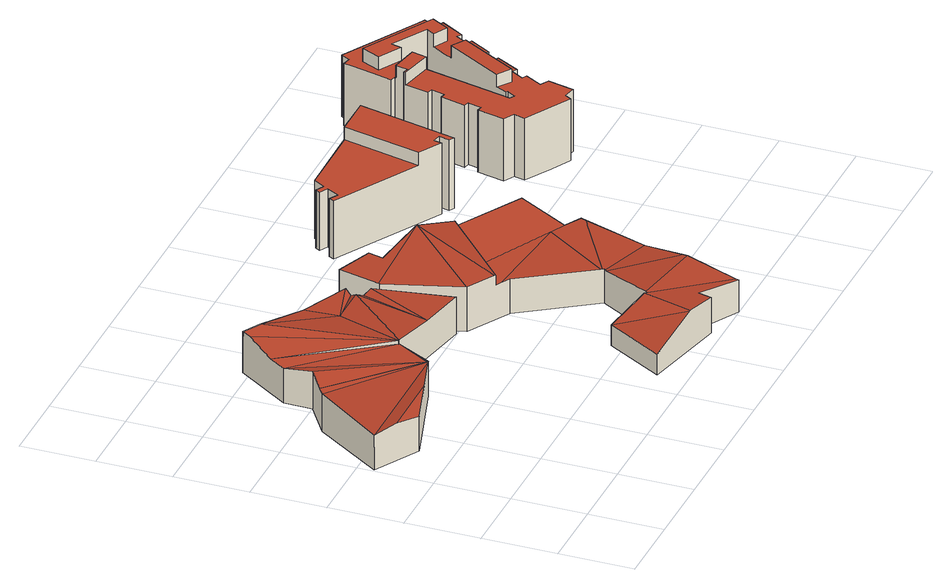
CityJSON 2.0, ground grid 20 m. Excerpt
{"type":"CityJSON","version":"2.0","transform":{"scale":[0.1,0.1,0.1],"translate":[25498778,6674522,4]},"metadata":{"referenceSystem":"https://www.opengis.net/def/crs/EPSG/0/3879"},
"CityObjects":{
"building1":{"type":"Building","attributes":{"BuildingHeightNN":"16.0","GroundLevel":"4.0","HighestRoof":"15.6","LowestRoof":"13.7","Rakennuksen_tila":"suunnitelma","RoofNames":"flat;gabled;shed;shed;gabled;shed","SUUNNITELMA_ALUE":"SÃ¶rnÃ¤istenniemi","roofType":"1000;3500;2100;2100;3500;2100","measuredHeight":11.5},"address":[{"country":"Finland","locality":"Helsinki"}],"geometry":[{"type":"Solid","lod":"2","boundaries":[[[[0,1,2]],[[3,4,5,6,7]],[[8,9,10]],[[11,12,13]],[[14,12,15]],[[12,16,13]],[[1,13,16,17]],[[16,18,17]],[[17,19,4]],[[18,19,17]],[[19,20,4]],[[5,21,6]],[[5,4,22,21]],[[4,20,23,22]],[[15,12,11]],[[13,1,0]],[[23,20,24,25]],[[2,26,27,28]],[[27,17,4]],[[29,30,31]],[[32,30,29]],[[32,33,30]],[[34,10,33]],[[35,10,34]],[[35,8,10]],[[33,36,30]],[[33,10,15,36]],[[1,17,27]],[[10,9,15]],[[37,31,30,36,38]],[[38,36,28,27,4,3]],[[39,35,34,33,40]],[[41,42,9,8,35,39]],[[15,11,13,0,2]],[[43,16,12,14,42,41]],[[44,18,16,43]],[[24,20,19,18,44]],[[7,6,21,22,23,25]],[[9,42,14,15]],[[3,7,25,24,44,43,41,39,40,45,37,38]],[[33,32,29,45,40]],[[29,31,37,45]],[[36,15,2,28]],[[1,26,2]],[[1,27,26]]]],"semantics":{"surfaces":[{"type":"RoofSurface","Area":"0.0","RoofOrientation":"0.5","RoofPitch":"4.7","ZMax":"10.5","ZMaxASL":"14.6","ZMin":"9.6","ZMinASL":"13.7"},{"type":"WallSurface"},{"type":"RoofSurface","Area":"51.7","RoofOrientation":"85.1","RoofPitch":"84.3","ZMax":"11.5","ZMaxASL":"15.6","ZMin":"10.4","ZMinASL":"14.5"},{"type":"RoofSurface","Area":"0.2","RoofOrientation":"19.4","RoofPitch":"87.4","ZMax":"10.5","ZMaxASL":"14.6","ZMin":"9.6","ZMinASL":"13.7"},{"type":"RoofSurface","Area":"132.0","RoofOrientation":"251.7","RoofPitch":"74.9","ZMax":"11.5","ZMaxASL":"15.6","ZMin":"9.6","ZMinASL":"13.7"},{"type":"RoofSurface","Area":"81.3","RoofOrientation":"304.5","RoofPitch":"88.2","ZMax":"10.5","ZMaxASL":"14.6","ZMin":"9.6","ZMinASL":"13.7"},{"type":"RoofSurface","Area":"132.3","RoofOrientation":"243.6","RoofPitch":"83.2","ZMax":"10.5","ZMaxASL":"14.6","ZMin":"9.6","ZMinASL":"13.7"},{"type":"RoofSurface","Area":"62.4","RoofOrientation":"63.6","RoofPitch":"75.6","ZMax":"10.5","ZMaxASL":"14.6","ZMin":"9.6","ZMinASL":"13.7"},{"type":"RoofSurface","Area":"3.0","RoofOrientation":"63.6","RoofPitch":"85.5","ZMax":"10.5","ZMaxASL":"14.6","ZMin":"9.6","ZMinASL":"13.7"},{"type":"RoofSurface","Area":"114.5","RoofOrientation":"146.3","RoofPitch":"88.2","ZMax":"10.5","ZMaxASL":"14.6","ZMin":"9.6","ZMinASL":"13.7"},{"type":"RoofSurface","Area":"38.0","RoofOrientation":"146.5","RoofPitch":"88.2","ZMax":"10.5","ZMaxASL":"14.6","ZMin":"9.6","ZMinASL":"13.7"},{"type":"RoofSurface","Area":"33.0","RoofOrientation":"179.7","RoofPitch":"75.7","ZMax":"10.5","ZMaxASL":"14.6","ZMin":"9.7","ZMinASL":"13.7"},{"type":"RoofSurface","Area":"101.0","RoofOrientation":"359.7","RoofPitch":"75.7","ZMax":"10.5","ZMaxASL":"14.6","ZMin":"9.6","ZMinASL":"13.7"},{"type":"RoofSurface","Area":"337.0","RoofOrientation":"179.7","RoofPitch":"87.2","ZMax":"10.5","ZMaxASL":"14.6","ZMin":"9.6","ZMinASL":"13.7"},{"type":"RoofSurface","Area":"0.1","RoofOrientation":"-1.0","RoofPitch":"90.0","ZMax":"9.6","ZMaxASL":"13.7","ZMin":"9.6","ZMinASL":"13.7"},{"type":"RoofSurface","Area":"0.0","RoofOrientation":"-1.0","RoofPitch":"90.0","ZMax":"9.6","ZMaxASL":"13.7","ZMin":"9.6","ZMinASL":"13.7"},{"type":"RoofSurface","Area":"121.4","RoofOrientation":"191.5","RoofPitch":"86.6","ZMax":"11.5","ZMaxASL":"15.6","ZMin":"10.4","ZMinASL":"14.5"},{"type":"RoofSurface","Area":"24.6","RoofOrientation":"286.0","RoofPitch":"64.2","ZMax":"11.5","ZMaxASL":"15.6","ZMin":"10.4","ZMinASL":"14.5"},{"type":"RoofSurface","Area":"24.6","RoofOrientation":"106.0","RoofPitch":"64.2","ZMax":"11.5","ZMaxASL":"15.6","ZMin":"10.4","ZMinASL":"14.5"},{"type":"RoofSurface","Area":"9.4","RoofOrientation":"353.8","RoofPitch":"54.9","ZMax":"11.5","ZMaxASL":"15.6","ZMin":"10.4","ZMinASL":"14.5"},{"type":"RoofSurface","Area":"9.4","RoofOrientation":"173.8","RoofPitch":"54.9","ZMax":"11.5","ZMaxASL":"15.6","ZMin":"10.4","ZMinASL":"14.5"},{"type":"RoofSurface","Area":"51.4","RoofOrientation":"265.1","RoofPitch":"84.3","ZMax":"11.5","ZMaxASL":"15.6","ZMin":"10.4","ZMinASL":"14.5"},{"type":"RoofSurface","Area":"132.4","RoofOrientation":"132.8","RoofPitch":"84.3","ZMax":"11.5","ZMaxASL":"15.6","ZMin":"10.4","ZMinASL":"14.5"},{"type":"RoofSurface","Area":"83.8","RoofOrientation":"312.9","RoofPitch":"81.0","ZMax":"11.5","ZMaxASL":"15.6","ZMin":"10.4","ZMinASL":"14.5"},{"type":"RoofSurface","Area":"1.9","RoofOrientation":"236.4","RoofPitch":"83.8","ZMax":"10.5","ZMaxASL":"14.6","ZMin":"9.6","ZMinASL":"13.7"},{"type":"RoofSurface","Area":"171.5","RoofOrientation":"81.4","RoofPitch":"83.7","ZMax":"11.5","ZMaxASL":"15.6","ZMin":"10.4","ZMinASL":"14.5"},{"type":"RoofSurface","Area":"114.8","RoofOrientation":"-1.0","RoofPitch":"90.0","ZMax":"11.5","ZMaxASL":"15.6","ZMin":"11.5","ZMinASL":"15.6"},{"type":"GroundSurface"}],"values":[[0,1,2,3,4,5,6,7,8,9,10,11,12,13,1,1,1,14,15,16,17,18,19,20,21,22,23,24,25,1,1,1,1,1,1,1,1,1,26,27,1,1,1,1,1]]}}]},
"building2":{"type":"Building","attributes":{"BREC_BuildingHeightNN":"14.46","BREC_RoofNames":"flat","CODE":"110","GroundLevel":"4.13","HighestRoof":"14.46","KG_KRAKENN":"0","Kayttotarkoitus":"Ei käyttömerkintää kartalla","Kerroksia":"0.0","Kerrosala":"0.0","LowestRoof":"14.46","REPAIRED":"no","Rakennuksen_tila":"voimassa","Rakennustunnus__RATU_":"0","TILA_KOODI":"2","roofType":"1000","measuredHeight":10.33},"address":[{"country":"Finland","locality":"Helsinki"},{"country":"Finland","locality":"Helsinki"}],"geometry":[{"type":"Solid","lod":"2","boundaries":[[[[46,47,48,49,50,51]],[[52,53,54,55,56,57,58]],[[59,60,61,62,63,64]],[[65,60,59,66,67]],[[68,69,70,55,54]],[[64,63,71,72]],[[73,58,57,74,75,76]],[[77,78,56,55,70,79]],[[49,64,72,50]],[[57,56,78,74]],[[80,81,82,83,62,61,84,85]],[[86,87,88,89]],[[82,90,91,83]],[[92,93,73,76,77,79,46,51,94,95,89,88,96,85,84,65,67]],[[70,69,97,98,47,46,79]],[[78,75,74]],[[66,99,100,101,68,54,53,92,67]],[[90,82,81,102,103]],[[81,104,105,102]],[[52,58,73,93]],[[61,60,65,84]],[[80,106,87,86,104,81]],[[50,72,71,91,90,103,94,51]],[[75,78,77,76]],[[53,52,93,92]],[[95,105,104,86,89]],[[87,106,96,88]],[[106,80,85,96]],[[91,71,63,62,83]],[[100,98,97,101]],[[101,97,69,68]],[[99,48,47,98,100]],[[99,66,59,64,49,48]],[[94,103,102,105,95]]]],"semantics":{"surfaces":[{"type":"WallSurface"},{"type":"RoofSurface","Area":"133.46","RoofOrientation":"105.22","RoofPitch":"85.11","ZMax":"10.86","ZMaxASL":"14.99","ZMin":"9.06","ZMinASL":"13.19"},{"type":"RoofSurface","Area":"408.16","RoofOrientation":"-1.0","RoofPitch":"90.0","ZMax":"10.97","ZMaxASL":"15.1","ZMin":"10.97","ZMinASL":"15.1"},{"type":"RoofSurface","Area":"144.61","RoofOrientation":"189.77","RoofPitch":"82.7","ZMax":"10.86","ZMaxASL":"14.99","ZMin":"9.06","ZMinASL":"13.19"},{"type":"RoofSurface","Area":"98.06","RoofOrientation":"206.96","RoofPitch":"80.79","ZMax":"10.97","ZMaxASL":"15.1","ZMin":"9.64","ZMinASL":"13.77"},{"type":"RoofSurface","Area":"210.18","RoofOrientation":"232.56","RoofPitch":"85.68","ZMax":"10.97","ZMaxASL":"15.1","ZMin":"9.6","ZMinASL":"13.74"},{"type":"RoofSurface","Area":"77.9","RoofOrientation":"285.22","RoofPitch":"63.0","ZMax":"10.86","ZMaxASL":"14.99","ZMin":"5.76","ZMinASL":"9.89"},{"type":"RoofSurface","Area":"163.47","RoofOrientation":"137.55","RoofPitch":"73.53","ZMax":"15.73","ZMaxASL":"19.86","ZMin":"12.44","ZMinASL":"16.57"},{"type":"GroundSurface"},{"type":"RoofSurface","Area":"128.79","RoofOrientation":"299.64","RoofPitch":"69.7","ZMax":"10.84","ZMaxASL":"14.97","ZMin":"5.76","ZMinASL":"9.89"},{"type":"RoofSurface","Area":"114.04","RoofOrientation":"209.64","RoofPitch":"83.0","ZMax":"15.73","ZMaxASL":"19.86","ZMin":"12.53","ZMinASL":"16.66"},{"type":"RoofSurface","Area":"246.49","RoofOrientation":"254.29","RoofPitch":"81.91","ZMax":"15.73","ZMaxASL":"19.86","ZMin":"12.48","ZMinASL":"16.61"},{"type":"RoofSurface","Area":"107.81","RoofOrientation":"284.5","RoofPitch":"82.08","ZMax":"15.72","ZMaxASL":"19.85","ZMin":"12.44","ZMinASL":"16.58"},{"type":"RoofSurface","Area":"89.03","RoofOrientation":"18.37","RoofPitch":"83.88","ZMax":"10.75","ZMaxASL":"14.88","ZMin":"9.54","ZMinASL":"13.67"},{"type":"RoofSurface","Area":"134.76","RoofOrientation":"198.37","RoofPitch":"85.62","ZMax":"10.85","ZMaxASL":"14.98","ZMin":"9.54","ZMinASL":"13.67"}],"values":[[0,1,2,0,3,4,0,0,5,6,0,0,7,8,0,9,0,10,11,0,0,12,0,0,0,0,0,0,0,13,13,14,14,0]]}}]},
"building3":{"type":"Building","attributes":{"BREC_BuildingHeightNN":"21.48","BREC_RoofNames":"flat","CODE":"110","GroundLevel":"5.06","HighestRoof":"21.48","KG_KRAKENN":"0","Kayttotarkoitus":"Ei käyttömerkintää kartalla","Kerroksia":"0.0","Kerrosala":"0.0","LowestRoof":"21.48","REPAIRED":"no","Rakennuksen_tila":"voimassa","Rakennustunnus__RATU_":"0","TILA_KOODI":"2","roofType":"1000","measuredHeight":16.43},"address":[{"country":"Finland","locality":"Helsinki"},{"country":"Finland","locality":"Helsinki"}],"geometry":[{"type":"Solid","lod":"2","boundaries":[[[[107,108,109,110]],[[108,111,112,109]],[[111,113,114,112]],[[115,116,117,118]],[[119,120,121,122]],[[123,124,125,126]],[[127,128,129,130]],[[111,108,107,124,123,120,119,113]],[[114,113,119,122,131,132]],[[124,107,110,125]],[[133,134,135,136]],[[129,116,115,130]],[[135,134,121,120,123,126]],[[137,138,133,136]],[[117,138,137,118]],[[131,128,127,132]],[[121,134,133,138,117,116,129,128,131,122]],[[127,130,115,118,137,136,135,126,125,110,109,112,114,132]]]],"semantics":{"surfaces":[{"type":"WallSurface"},{"type":"RoofSurface","Area":"254.42","RoofOrientation":"-1.0","RoofPitch":"90.0","ZMax":"20.03","ZMaxASL":"25.08","ZMin":"20.03","ZMinASL":"25.08"},{"type":"RoofSurface","Area":"349.96","RoofOrientation":"-1.0","RoofPitch":"90.0","ZMax":"16.43","ZMaxASL":"21.48","ZMin":"16.43","ZMinASL":"21.48"},{"type":"GroundSurface"}],"values":[[0,0,0,0,0,0,0,1,0,0,0,0,0,0,0,0,2,3]]}}]},
"building4":{"type":"Building","attributes":{"BREC_BuildingHeightNN":"22.23","BREC_RoofNames":"flat","CODE":"111","C_KAYTTARK":"032","GroundLevel":"4.7","HighestRoof":"22.23","KG_KRAKENN":"5065862","Katuosoite":"Junonkatu 4","Kayttotarkoitus":"Asuinrakennus","Kerroksia":"5.0","Kerrosala":"4500.0","Kokonaisala":"6475","LowestRoof":"22.23","REPAIRED":"no","Rakennuksen_tila":"voimassa","Rakennusaine":"Betoni tai kevytbetoni","Rakennustunnus__RATU_":"59082","Rakennustunnus__VTJ-PRT_":"103423482B","TILA_KOODI":"2","Tilavuus":"21300","Valmistunut":"2013-12-20","roofType":"1000","measuredHeight":17.52},"address":[{"country":"Finland","locality":"Helsinki"},{"country":"Finland","locality":"Helsinki"}],"geometry":[{"type":"Solid","lod":"2","boundaries":[[[[139,140,141,142]],[[143,144,145,146,147,148]],[[149,150,151,152]],[[153,154,155,156]],[[157,158,159,160]],[[161,139,142,162]],[[163,164,165,166,167,168]],[[169,170,171,172]],[[140,173,174,141]],[[175,176,177,178]],[[179,180,181,182]],[[183,184,185,186]],[[187,188,189,190,191,192]],[[169,193,194,170]],[[195,196,197,198,199,200]],[[201,202,203,167,166,165,204,205,206]],[[207,194,193,208,209,210,203,202,211,212,213,214,215,216,217]],[[154,218,219,155]],[[220,221,222,223]],[[158,161,162,159]],[[224,225,226,227]],[[228,229,173,140,139,161,158,157,230,218,154,153,231,232,150,149,233,234,235,147,146,145,236,187,192,191,180,179,237,238,239,240,241,242,243,244,245,164,163,168,210,209,208,172,171,207,217,246,225,224,247,248,249,250,184,183,176,175,221,220,251,252]],[[148,253,254,255,152,151,256,257,156,155,219,258,160,159,162,142,141,174,259,260,261,262,223,222,178,177,186,185,263,264,265,266,267,268,269,270,271,272,182,181,190,189,188,273,144,143],[274,275,276,227,226,277,216,215,214,213,212,211,278]],[[150,232,256,151]],[[231,153,156,257]],[[276,275,274,278,201,206,243,242,195,200,247,224,227]],[[240,239,270,269]],[[196,195,242,241]],[[236,145,144,273]],[[233,149,152,255]],[[198,197,267,266]],[[147,235,253,148]],[[167,203,210,168]],[[206,205,244,243]],[[200,199,248,247]],[[187,236,273,188]],[[252,251,262,261]],[[170,194,207,171]],[[230,157,160,258]],[[202,201,278,211]],[[246,217,216,277]],[[228,252,261,260]],[[193,169,172,208]],[[254,253,235,234,233,255]],[[232,231,257,256]],[[218,230,258,219]],[[180,191,190,181]],[[196,241,240,269,268,267,197]],[[221,175,178,222]],[[184,250,263,185]],[[250,249,264,263]],[[174,173,229,228,260,259]],[[205,204,245,244]],[[225,246,277,226]],[[248,199,198,266,265,264,249]],[[251,220,223,262]],[[176,183,186,177]],[[238,237,179,182,272,271,270,239]],[[204,165,164,245]]]],"semantics":{"surfaces":[{"type":"WallSurface"},{"type":"RoofSurface","Area":"76.01","RoofOrientation":"-1.0","RoofPitch":"90.0","ZMax":"21.11","ZMaxASL":"25.81","ZMin":"21.11","ZMinASL":"25.81"},{"type":"RoofSurface","Area":"794.35","RoofOrientation":"-1.0","RoofPitch":"90.0","ZMax":"17.51","ZMaxASL":"22.21","ZMin":"17.51","ZMinASL":"22.21"},{"type":"GroundSurface"}],"values":[[0,0,0,0,0,0,0,0,0,0,0,0,0,1,1,1,0,0,0,0,0,2,3,0,0,0,0,0,0,0,0,0,0,0,0,0,0,0,0,0,0,0,0,0,0,0,0,0,0,0,0,0,0,0,0,0,0,0,0]]}}]}
},
"vertices":[
[416,652,97],[417,651,106],[417,652,97],[378,560,0],[378,560,97],[254,523,106],[131,488,97],[131,488,0],[482,925,105],[366,992,116],[490,832,105],[417,652,106],[253,922,97],[416,652,106],[303,996,116],[417,652,116],[222,875,97],[376,564,97],[220,800,106],[152,755,106],[130,740,106],[70,522,106],[8,557,97],[8,558,97],[130,740,0],[8,558,0],[417,651,97],[379,560,97],[418,652,97],[620,803,116],[546,627,105],[673,602,105],[600,814,105],[579,826,116],[588,843,105],[598,860,116],[418,652,116],[673,602,0],[418,652,0],[598,860,0],[579,826,0],[318,1019,0],[318,1019,116],[222,875,0],[220,800,0],[620,803,0],
[937,320,1],[937,320,97],[935,323,97],[932,327,97],[809,515,99],[809,515,1],[907,63,102],[1016,1,92],[1018,9,92],[849,180,110],[847,181,110],[811,47,110],[899,27,102],[1078,473,111],[1073,476,111],[1154,618,111],[972,722,111],[834,595,111],[1031,495,111],[1073,476,1],[1118,450,111],[1118,450,1],[1049,146,110],[857,180,110],[855,176,109],[770,537,98],[784,529,98],[899,27,1],[810,47,110],[670,79,59],[670,79,1],[757,232,1],[757,232,59],[855,176,1],[865,783,158],[870,780,159],[871,780,159],[972,722,126],[1154,618,1],[865,783,1],[658,901,126],[738,855,138],[738,855,1],[658,901,1],[767,538,127],[770,537,126],[1016,1,1],[907,63,1],[693,581,1],[631,784,1],[728,814,1],[932,312,97],[934,316,97],[1115,437,110],[1077,269,97],[1052,158,109],[693,582,127],[693,581,127],[632,787,126],[631,784,126],[728,814,138],
[1191,821,211],[1197,849,211],[1197,849,11],[1191,821,11],[1175,854,211],[1175,854,11],[1170,832,211],[1170,832,11],[925,1034,11],[925,1034,175],[903,1046,175],[903,1046,11],[1108,868,211],[1155,1080,211],[1155,1080,175],[1108,868,175],[1264,1080,211],[1204,813,211],[1204,813,11],[1264,1080,11],[885,1014,11],[885,1014,175],[907,1001,175],[907,1001,11],[877,1000,175],[877,1000,11],[933,1047,175],[951,1078,175],[951,1078,11],[933,1047,11],[911,1059,11],[911,1059,175],
[1564,644,182],[1531,650,182],[1531,650,7],[1564,644,7],[1720,1012,7],[1742,1051,7],[1742,1051,182],[1720,1012,182],[1706,988,182],[1706,988,7],[1688,956,182],[1655,898,182],[1655,898,7],[1688,956,7],[1636,866,182],[1602,804,182],[1602,804,7],[1636,866,7],[1583,772,182],[1558,727,182],[1558,727,7],[1583,772,7],[1580,714,182],[1580,714,7],[1672,1021,182],[1693,1058,182],[1693,1058,219],[1672,1021,219],[1666,1010,219],[1666,1010,182],[1631,949,218],[1544,795,218],[1544,795,182],[1631,949,182],[1521,633,182],[1521,633,7],[1414,858,182],[1399,861,182],[1399,861,7],[1414,858,7],[1477,1206,182],[1500,1201,182],[1500,1201,7],[1477,1206,7],[1415,929,182],[1429,926,182],[1429,926,7],[1415,929,7],[1738,1097,182],[1738,1097,7],[1720,1107,7],[1513,1225,7],[1513,1225,182],[1720,1107,182],[1595,972,218],[1508,820,218],[1533,1050,217],[1460,1064,217],[1453,1031,217],[1439,1035,217],[1437,1029,217],[1524,1010,217],[1546,1108,219],[1641,1053,219],[1628,1031,219],[1502,1167,219],[1478,1116,219],[1540,1081,219],[1508,820,182],[1595,972,182],[1606,992,182],[1628,1031,182],[1641,1053,7],[1628,1031,7],[1606,992,7],[1595,972,7],[1508,820,7],[1493,792,7],[1493,792,182],[1589,812,182],[1589,812,7],[1391,824,182],[1406,821,182],[1406,821,7],[1391,824,7],[1471,773,182],[1485,765,182],[1485,765,7],[1471,773,7],[1396,704,182],[1469,663,182],[1570,779,182],[1623,873,182],[1642,906,182],[1675,963,182],[1682,975,182],[1693,996,182],[1719,1064,182],[1472,1184,182],[1459,1127,182],[1447,1071,182],[1461,1068,182],[1460,1064,182],[1533,1050,182],[1540,1081,182],[1478,1116,182],[1502,1167,182],[1499,788,182],[1524,1010,182],[1437,1029,182],[1423,966,182],[1438,962,182],[1374,750,182],[1403,734,182],[1693,996,7],[1682,975,7],[1675,963,7],[1642,906,7],[1623,873,7],[1570,779,7],[1469,663,7],[1396,704,7],[1403,734,7],[1374,750,7],[1438,962,7],[1423,966,7],[1437,1029,7],[1439,1035,7],[1453,1031,7],[1460,1064,7],[1461,1068,7],[1447,1071,7],[1459,1127,7],[1472,1184,7],[1719,1064,7],[1540,1081,7],[1533,1050,7],[1524,1010,7],[1499,788,7],[1546,1108,7]
]}
